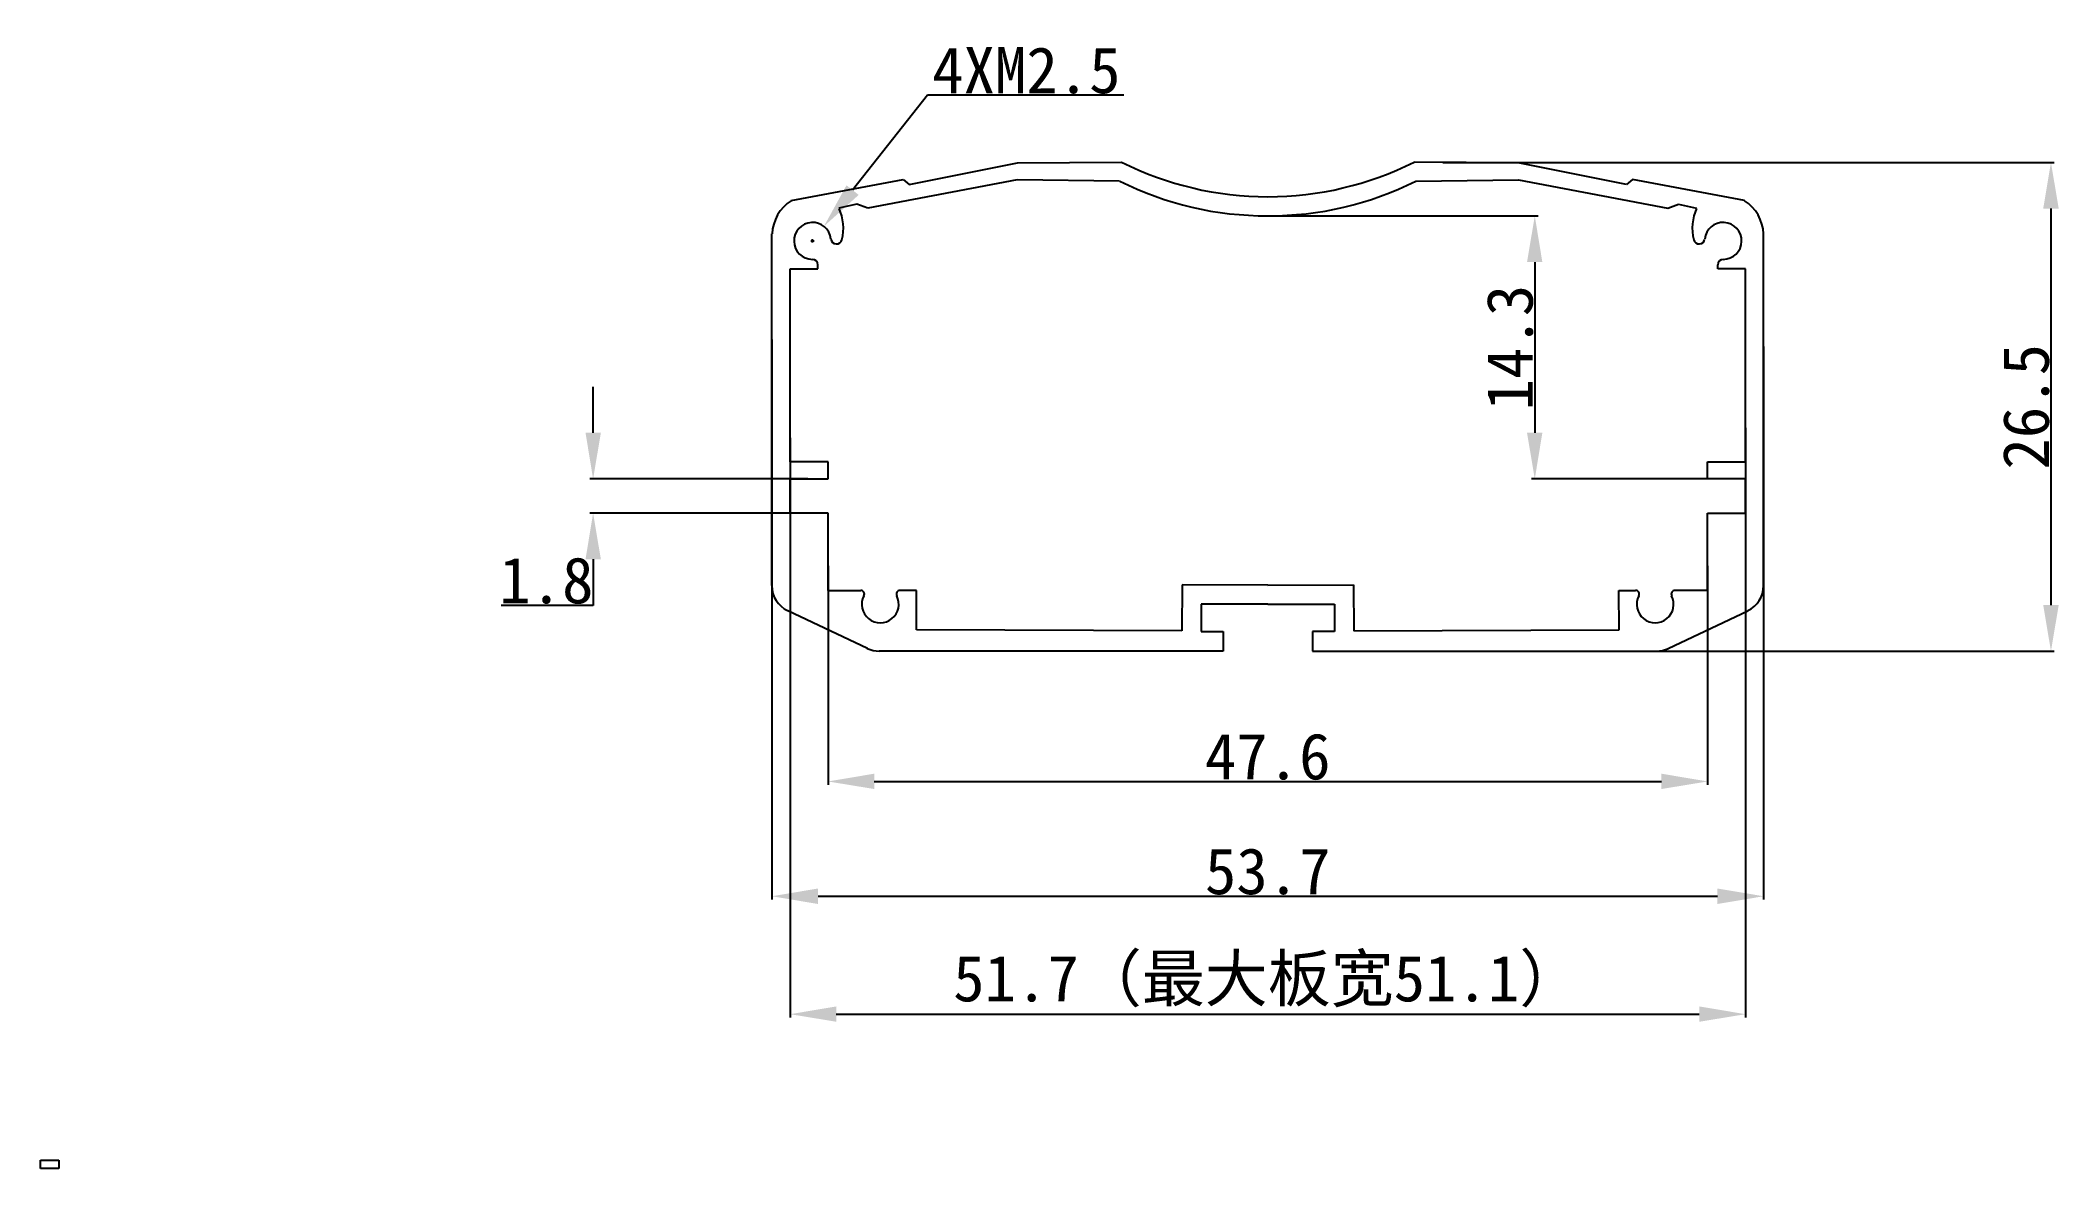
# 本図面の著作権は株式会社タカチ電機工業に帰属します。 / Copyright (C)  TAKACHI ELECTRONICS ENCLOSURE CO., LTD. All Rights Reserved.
# Model space of a CAD drawing. Header units: inches. Extents: x 0 to 109, y 0 to 61.
import ezdxf

# ---------------------------------------------------------------- set-up
doc = ezdxf.new("R2010")
doc.units = ezdxf.units.IN
doc.header["$MEASUREMENT"] = 0
doc.layers.get('Defpoints').update_dxf_attribs({"lineweight": 25})
doc.layers.add('1', color=30, linetype='Continuous')
doc.styles.get("Standard").update_dxf_attribs({"font": 'simhei.ttf'})
doc.dimstyles.get("Standard").update_dxf_attribs({"dimtxt": 2.5, "dimasz": 2.5, "dimexe": 0.18, "dimexo": 0.0625, "dimgap": 0.09, "dimtad": 1, "dimtoh": 1, "dimdec": 1, "dimzin": 0, "dimdsep": 46, "dimtxsty": 'Standard', "dimcen": 0.09, "dimadec": 0, "dimazin": 0, "dimtfac": 1, "dimtdec": 1, "dimtofl": 0, "dimtmove": 0, "dimatfit": 3, "dimfxl": 1, "dimtolj": 1, "dimtzin": 0, "dimarcsym": 0})
picture_1 = doc.add_image_def('image1.png', size_in_pixel=(1270, 575))

# ---------------------------------------------------------------- blocks, each defined once
blk = doc.blocks.new('*D40')
at = {"color": 0, "lineweight": -2}
for p, q in [((39.61, 44.93), (39.61, 14.58)), ((93.31, 44.54), (93.31, 14.58)), ((42.11, 14.76), (90.81, 14.76))]:
    blk.add_line(p, q, dxfattribs=at)
at = {"color": 0}
for points in [[(42.11, 15.18), (42.11, 14.34), (39.61, 14.76)], [(90.81, 15.18), (90.81, 14.34), (93.31, 14.76)]]:
    blk.add_solid(points, dxfattribs=at)
at = {"layer": 'Defpoints', "color": 0}
for p in [(39.61, 44.99), (93.31, 44.6), (93.31, 14.76)]:
    blk.add_point(p, dxfattribs=at)
at = {"color": 0, "insert": (66.46, 16.1), "char_height": 2.5, "attachment_point": 5}
blk.add_mtext('\\A1;53.7', dxfattribs=at)
blk = doc.blocks.new('*D41')
at = {"color": 0, "lineweight": -2}
for p, q in [((75.94, 54.52), (109.05, 54.52)), ((108.87, 52.02), (108.87, 30.54)), ((75.94, 28.04), (109.05, 28.04))]:
    blk.add_line(p, q, dxfattribs=at)
at = {"color": 0}
for points in [[(108.45, 52.02), (109.29, 52.02), (108.87, 54.52)], [(108.45, 30.54), (109.29, 30.54), (108.87, 28.04)]]:
    blk.add_solid(points, dxfattribs=at)
at = {"layer": 'Defpoints', "color": 0}
for p in [(75.88, 54.52), (75.88, 28.04), (108.87, 28.04)]:
    blk.add_point(p, dxfattribs=at)
at = {"color": 0, "insert": (107.53, 41.28), "char_height": 2.5, "attachment_point": 5, "rotation": 90}
blk.add_mtext('\\A1;26.5', dxfattribs=at)
blk = doc.blocks.new('*D43')
at = {"layer": '1', "color": 0, "lineweight": -2}
for p, q in [((40.6, 39.59), (40.6, 8.19)), ((92.33, 40.14), (92.33, 8.19)), ((43.1, 8.37), (89.83, 8.37))]:
    blk.add_line(p, q, dxfattribs=at)
at = {"layer": '1', "color": 0}
for points in [[(43.1, 8.79), (43.1, 7.96), (40.6, 8.37)], [(89.83, 8.79), (89.83, 7.96), (92.33, 8.37)]]:
    blk.add_solid(points, dxfattribs=at)
at = {"layer": 'Defpoints', "color": 0}
for p in [(40.6, 39.65), (92.33, 40.2), (92.33, 8.37)]:
    blk.add_point(p, dxfattribs=at)
at = {"layer": '1', "color": 0, "insert": (66.46, 10.15), "char_height": 2.5, "attachment_point": 5}
blk.add_mtext('\\A1;51.7（最大板宽51.1）', dxfattribs=at)
blk = doc.blocks.new('*D44')
at = {"color": 0, "lineweight": -2}
for p, q in [((66.53, 51.62), (81.1, 51.62)), ((80.92, 49.12), (80.92, 39.87)), ((90.95, 37.37), (80.74, 37.37))]:
    blk.add_line(p, q, dxfattribs=at)
at = {"color": 0}
for points in [[(80.5, 49.12), (81.33, 49.12), (80.92, 51.62)], [(80.5, 39.87), (81.33, 39.87), (80.92, 37.37)]]:
    blk.add_solid(points, dxfattribs=at)
at = {"layer": 'Defpoints', "color": 0}
for p in [(66.46, 51.62), (80.92, 37.37), (91.01, 37.37)]:
    blk.add_point(p, dxfattribs=at)
at = {"color": 0, "insert": (79.58, 44.49), "char_height": 2.5, "attachment_point": 5, "rotation": 90}
blk.add_mtext('\\A1;14.3', dxfattribs=at)
blk = doc.blocks.new('*D46')
at = {"color": 0, "lineweight": -2}
for p, q in [((29.93, 39.87), (29.93, 42.37)), ((41.56, 37.37), (29.75, 37.37)), ((41.56, 35.52), (29.75, 35.52)), ((29.93, 33.02), (29.93, 30.52)), ((29.93, 30.52), (24.95, 30.52))]:
    blk.add_line(p, q, dxfattribs=at)
at = {"color": 0}
for points in [[(29.52, 39.87), (30.35, 39.87), (29.93, 37.37)], [(29.52, 33.02), (30.35, 33.02), (29.93, 35.52)]]:
    blk.add_solid(points, dxfattribs=at)
at = {"layer": 'Defpoints', "color": 0}
for p in [(41.63, 37.37), (29.93, 35.52), (41.63, 35.52)]:
    blk.add_point(p, dxfattribs=at)
at = {"color": 0, "insert": (27.4, 31.86), "char_height": 2.5, "attachment_point": 5}
blk.add_mtext('\\A1;1.8', dxfattribs=at)
blk = doc.blocks.new('*D49')
at = {"color": 0, "lineweight": -2}
for p, q in [((42.65, 32.67), (42.65, 20.8)), ((90.28, 32.67), (90.28, 20.8)), ((45.15, 20.98), (87.78, 20.98))]:
    blk.add_line(p, q, dxfattribs=at)
at = {"color": 0}
for points in [[(45.15, 21.4), (45.15, 20.57), (42.65, 20.98)], [(87.78, 21.4), (87.78, 20.57), (90.28, 20.98)]]:
    blk.add_solid(points, dxfattribs=at)
at = {"layer": 'Defpoints', "color": 0}
for p in [(42.65, 32.73), (90.28, 32.73), (90.28, 20.98)]:
    blk.add_point(p, dxfattribs=at)
at = {"color": 0, "insert": (66.46, 22.32), "char_height": 2.5, "attachment_point": 5}
blk.add_mtext('\\A1;47.6', dxfattribs=at)
blk = doc.blocks.new('*D50')
at = {"color": 0, "lineweight": -2}
for p, q in [((48.03, 58.16), (43.98, 53.02)), ((58.66, 58.16), (48.03, 58.16)), ((41.72, 50.27), (41.9, 50.27)), ((41.81, 50.18), (41.81, 50.36))]:
    blk.add_line(p, q, dxfattribs=at)
at = {"color": 0}
blk.add_solid([(43.65, 53.28), (44.31, 52.76), (42.43, 51.06)], dxfattribs=at)
at = {"layer": 'Defpoints', "color": 0}
for p in [(42.43, 51.06), (41.19, 49.49)]:
    blk.add_point(p, dxfattribs=at)
at = {"color": 0, "insert": (53.39, 59.5), "char_height": 2.5, "attachment_point": 5}
blk.add_mtext('\\A1;{\\f@SimHei|b0|i0|c134|p49;4XM2.5}', dxfattribs=at)

msp = doc.modelspace()

# ---------------------------------------------------------------- linework, layer by layer
for p, q in [((40.65, 52.45), (46.72, 53.59)), ((52.89, 53.57), (44.8, 52.04)), ((46.72, 53.59), (47.04, 53.32)), ((47.04, 53.32), (52.91, 54.5)), ((58.44, 53.5), (52.89, 53.57)), ((52.91, 54.5), (58.55, 54.53)), ((80.02, 54.5), (74.38, 54.53)), ((74.48, 53.5), (80.04, 53.57)), ((85.89, 53.32), (80.02, 54.5)), ((80.04, 53.57), (88.13, 52.04)), ((86.21, 53.59), (85.89, 53.32)), ((92.28, 52.45), (86.21, 53.59)), ((44.21, 52.26), (43.24, 52.04)), ((44.8, 52.04), (44.21, 52.26)), ((88.13, 52.04), (88.71, 52.26)), ((88.71, 52.26), (89.68, 52.04)), ((39.61, 31.59), (39.61, 50.65)), ((93.31, 31.59), (93.31, 50.65)), ((40.6, 38.29), (40.6, 48.75)), ((40.6, 48.75), (42.1, 48.75)), ((42.1, 48.75), (42.1, 48.97)), ((90.83, 48.75), (90.83, 48.97)), ((92.33, 48.75), (90.83, 48.75)), ((92.33, 38.29), (92.33, 48.75)), ((42.65, 38.29), (40.6, 38.29)), ((42.65, 37.37), (42.65, 38.29)), ((90.28, 37.37), (90.28, 38.29)), ((90.28, 38.29), (92.33, 38.29)), ((40.6, 35.52), (40.6, 37.37)), ((40.6, 37.37), (42.65, 37.37)), ((92.33, 37.37), (90.28, 37.37)), ((92.33, 35.52), (92.33, 37.37)), ((42.65, 35.52), (40.6, 35.52)), ((42.65, 31.33), (42.65, 35.52)), ((90.28, 35.52), (92.33, 35.52)), ((90.28, 31.33), (90.28, 35.52)), ((42.65, 31.33), (44.42, 31.33)), ((47.45, 31.33), (46.55, 31.33)), ((47.44, 29.2), (47.45, 31.33)), ((61.82, 31.64), (61.81, 29.14)), ((66.46, 31.62), (61.82, 31.64)), ((66.46, 31.62), (71.11, 31.64)), ((71.11, 31.64), (71.12, 29.14)), ((85.49, 29.2), (85.48, 31.33)), ((85.48, 31.33), (86.38, 31.33)), ((90.28, 31.33), (88.51, 31.33)), ((44.78, 28.18), (40.47, 30.23)), ((66.46, 30.58), (62.85, 30.58)), ((62.85, 30.58), (62.85, 29.1)), ((66.46, 30.58), (70.08, 30.58)), ((70.08, 30.58), (70.08, 29.1)), ((88.15, 28.18), (92.46, 30.23)), ((61.81, 29.14), (47.44, 29.2)), ((62.85, 29.1), (64.05, 29.1)), ((64.05, 29.1), (64.05, 28.04)), ((70.08, 29.1), (68.88, 29.1)), ((68.88, 29.1), (68.88, 28.04)), ((71.12, 29.14), (85.49, 29.2)), ((64.05, 28.04), (45.42, 28.04)), ((68.88, 28.04), (87.51, 28.04))]:
    msp.add_line(p, q)
for centre, radius, start, end in [((66.47, 70.31), 17.65, 243.3354, 269.9745), ((66.46, 70.31), 17.65, 270.0255, 296.6646), ((66.37, 69.28), 17.65, 243.3354, 270.316), ((66.56, 69.28), 17.65, 269.684, 296.6646), ((41.86, 50.56), 2.24, 122.5465, 177.7011), ((40.92, 50.96), 2.56, 345.5004, 24.7609), ((92.01, 50.96), 2.56, 155.2391, 194.4996), ((91.07, 50.56), 2.24, 2.2989, 57.4535), ((41.81, 50.27), 1, 5.5014, 269.5273), ((43.11, 50.4), 0.3, 185.5014, 345.5004), ((89.82, 50.4), 0.3, 194.4996, 354.4986), ((91.12, 50.27), 1, 270.4727, 174.4986), ((41.8, 48.97), 0.3, 0, 89.5273), ((91.13, 48.97), 0.3, 90.4727, 180), ((41.11, 31.59), 1.5, 180, 244.5298), ((44.42, 31.13), 0.2, 332.886, 90.1271), ((45.48, 30.58), 1, 152.886, 27.1089), ((46.55, 31.13), 0.2, 89.7561, 207.1089), ((86.38, 31.13), 0.2, 332.8911, 90.2439), ((87.44, 30.58), 1, 152.8911, 27.114), ((88.51, 31.13), 0.2, 89.8729, 207.114), ((91.81, 31.59), 1.5, 295.4702, 0), ((45.42, 29.54), 1.5, 244.5298, 270), ((87.51, 29.54), 1.5, 270, 295.4702)]:
    msp.add_arc(centre, radius, start, end)

# ---------------------------------------------------------------- dimensions: what is measured, and where the dimension line sits
dim = msp.add_diameter_dim_2p(p1=(41.19, 49.49), p2=(42.43, 51.06), text='{\\f@SimHei|b0|i0|c134|p49;4XM2.5}', dimstyle='Standard')
dim.commit()
dim.dimension.update_dxf_attribs({"geometry": '*D50', "text_midpoint": (53.39, 58.16), "dimtype": 163})
for base, p1, p2, picture, middle in [((108.87, 28.04), (75.88, 54.52), (75.88, 28.04), '*D41', (107.53, 41.28)), ((80.9176, 37.3679), (66.4645, 51.6217), (91.0138, 37.3679), '*D44', (79.5776, 44.4948)), ((29.9322, 35.5248), (41.6266, 37.3679), (41.6266, 35.5248), '*D46', (27.3984, 31.8648))]:
    dim = msp.add_linear_dim(base=base, p1=p1, p2=p2, angle=90, dimstyle='Standard')
    dim.commit()
    dim.dimension.update_dxf_attribs({"geometry": picture, "text_midpoint": middle})
for base, p1, p2, picture, middle in [((93.31, 14.76), (39.61, 44.99), (93.31, 44.6), '*D40', (66.46, 16.1)), ((90.28, 20.98), (42.65, 32.73), (90.28, 32.73), '*D49', (66.46, 22.32))]:
    dim = msp.add_linear_dim(base=base, p1=p1, p2=p2, dimstyle='Standard')
    dim.commit()
    dim.dimension.update_dxf_attribs({"geometry": picture, "text_midpoint": middle})
at = {"layer": '1'}
dim = msp.add_linear_dim(base=(92.33, 8.37), p1=(40.6, 39.65), p2=(92.33, 40.2), text='<>（最大板宽51.1）', dimstyle='Standard', dxfattribs=at)
dim.commit()
dim.dimension.update_dxf_attribs({"geometry": '*D43', "text_midpoint": (66.46, 10.15)})

# ---------------------------------------------------------------- pictures from other files: only their frames are drawn
at = {"color": 1}
image = msp.add_image(picture_1, insert=(0, 0), size_in_units=(1, 0.453), dxfattribs=at)
image.dxf.flags = 7

doc.saveas('drawing.dxf')
